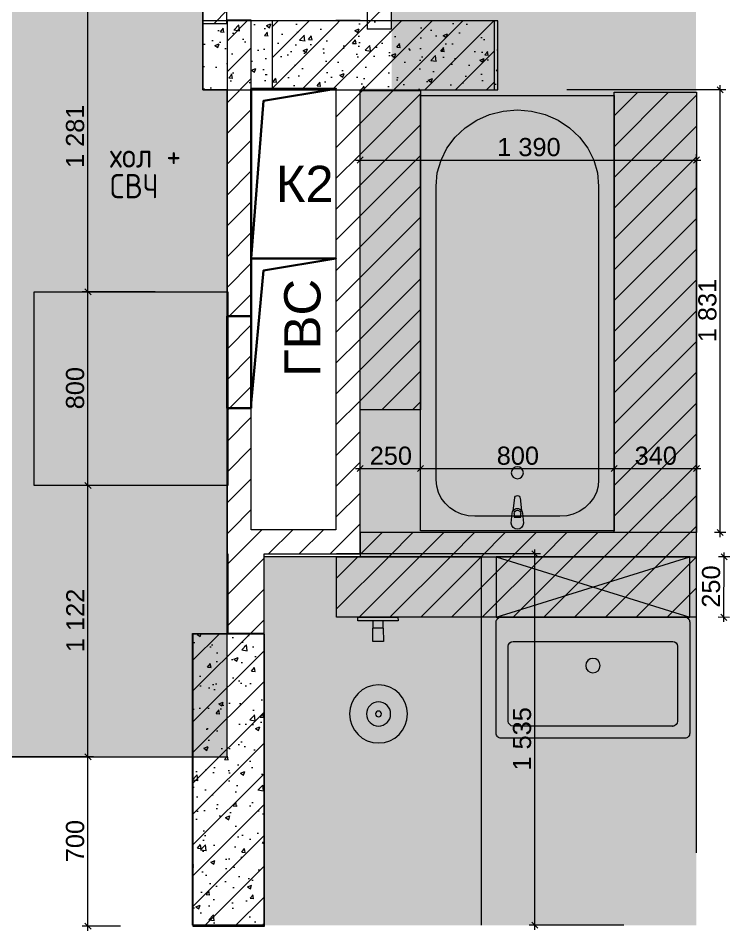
# Model space of a CAD drawing. Header units: millimetres. Extents: x 2336463 to 2579121, y 595385 to 778077.
# Drawn here: x 2438624 to 2441565, y 623808 to 627580 of the extents above; entities that cross this region are included whole.
import ezdxf

# ---------------------------------------------------------------- set-up
doc = ezdxf.new("R2010")
doc.units = ezdxf.units.MM
doc.header["$MEASUREMENT"] = 0
for name, color, linetype in [('+возводимые стены', 7, 'Continuous'), ('1 Планировка размеры', 7, 'Continuous'), ('сит план', 7, 'Continuous')]:
    doc.layers.add(name, color=color, linetype=linetype)
for name, color, linetype, lineweight in [('+возводимые стены_Ном._пера__1', 7, 'Continuous', 13), ('+возводимые стены_Ном._пера__101', 252, 'Continuous', 5), ('1 Планировка_Ном._пера__1', 7, 'Continuous', 13), ('Интерьер - Мебель_Ном._пера__1', 7, 'Continuous', 13), ('Конструктив - Стены Несущие_Ном._пера__21', 7, 'Continuous', 30), ('сит план_Ном._пера__1', 7, 'Continuous', 13), ('сит план_Ном._пера__21', 7, 'Continuous', 30)]:
    doc.layers.add(name, color=color, linetype=linetype, lineweight=lineweight)
for name, color, linetype, lineweight, true_color in [('+возводимые стены_Ном._пера__119', 7, 'Continuous', 0, 0xdecbcb), ('+возводимые стены_Ном._пера__169', 7, 'Continuous', 5, 0x68b353), ('+возводимые стены_Ном._пера__242', 7, 'Continuous', 13, 0x1b55b5), ('+размер планировка_Ном._пера__9', 7, 'Continuous', 15, 0x3dad99), ('1 Планировка размеры_Ном._пера__242', 7, 'Continuous', 13, 0x1b55b5), ('сит план_Ном._пера__87', 7, 'Continuous', 20, 0x6a6a6a)]:
    doc.layers.add(name, color=color, linetype=linetype, lineweight=lineweight, true_color=true_color)
doc.styles.add('СГЕНЕРИР_СТИЛЬ_1', font='arial.ttf')
doc.styles.add('СГЕНЕРИР_СТИЛЬ_4', font='isocp.shx')
doc.dimstyles.new('СГЕНЕРИР_СТИЛЬ__1', dxfattribs={"dimtxt": 75, "dimasz": 23.75, "dimexe": 0.18, "dimexo": 300, "dimgap": 0, "dimtad": 1, "dimtih": 1, "dimtoh": 1, "dimdec": 0, "dimzin": 0, "dimdsep": 46, "dimtxsty": 'СГЕНЕРИР_СТИЛЬ_1', "dimblk": 'ARROWHEAD_6', "dimblk1": 'ARROWHEAD_6', "dimblk2": 'ARROWHEAD_6', "dimcen": 0.09, "dimclrd": 256, "dimclre": 256, "dimclrt": 256, "dimazin": 0, "dimtfac": 1, "dimtdec": 4, "dimtmove": 0, "dimatfit": 3, "dimfxl": 0, "dimtolj": 1, "dimtzin": 0, "dimarcsym": 0})
doc.dimstyles.new('СГЕНЕРИР_СТИЛЬ__2', dxfattribs={"dimtxt": 75, "dimasz": 23.75, "dimexe": 0.18, "dimexo": 300, "dimgap": 0, "dimtad": 1, "dimdec": 0, "dimzin": 0, "dimdsep": 46, "dimtxsty": 'СГЕНЕРИР_СТИЛЬ_1', "dimblk": 'ARROWHEAD_6', "dimblk1": 'ARROWHEAD_6', "dimblk2": 'ARROWHEAD_6', "dimcen": 0.09, "dimclrd": 256, "dimclre": 256, "dimclrt": 256, "dimazin": 0, "dimtfac": 1, "dimtdec": 4, "dimtmove": 0, "dimatfit": 3, "dimfxl": 0, "dimtolj": 1, "dimtzin": 0, "dimarcsym": 0})
pattern_1 = [(45, (2086872.015, 585813.69), (-63.639609, 63.639609), [])]
pattern_2 = [(50, (2086872.01, 585813.69), (-182.18467, 15.939086), [19.05, -209.55]), (355, (2086872.01, 585813.69), (-35.24342, 191.05685), [15.24, -167.64058]), (100.451445, (2086887.2, 585812.36), (146.94125, 175.11775), [16.19001, -178.09024]), (46.1842, (2086872.01, 585864.49), (-271.07904, 42.04233), [28.575, -314.325]), (96.63556, (2086894.6, 585860.98), (237.40413, 247.42612), [24.28502, -267.1356]), (351.18415, (2086872.01, 585864.49), (237.40413, 247.42612), [22.85997, -251.45973]), (21, (2086897.41, 585851.79), (-151.61439, 102.2652), [19.05, -209.55]), (326, (2086897.41, 585851.79), (61.80203, 184.18797), [15.24, -167.64]), (71.451445, (2086910.05, 585843.26), (213.41642, 81.92277), [16.19001, -178.08994]), (37.5, (2086872.015, 585813.686), (3.088603, 84.555039), [0, -165.608, 0, -170.18, 0, -168.275]), (7.5, (2086872.015, 585813.69), (66.819663, 100.180575), [0, -97.028, 0, -161.798, 0, -64.135]), (327.5, (2086815.37, 585813.686), (-135.590595, 5.728744), [0, -63.5, 0, -198.12, 0, -262.89]), (317.5, (2086789.97, 585813.69), (148.12918, 25.42649), [0, -82.55, 0, -131.572, 0, -186.69])]

# ---------------------------------------------------------------- blocks, each defined once
blk = doc.blocks.new('Стена_441', base_point=(2439386.9, 628430.1))
at = {"layer": 'сит план_Ном._пера__87', "linetype": 'Continuous', "lineweight": 20, "true_color": 0x6a6a6a}
h = blk.add_hatch(dxfattribs=at)
h.set_pattern_fill('Блоки_Бетонные_Эффективные', color=251, style=0, pattern_type=2)
h.set_pattern_definition(pattern_1)
h.paths.add_polyline_path([(2439386.9, 628430.1), (2439386.3, 627558.8), (2439486.3, 627558.7), (2439486.9, 628430.1)])
at = {"layer": 'сит план_Ном._пера__1', "color": 7, "linetype": 'Continuous', "lineweight": 13, "flags": 128}
for points in [[(2439386.9, 628430.1), (2439386.3, 627558.8)], [(2439486.9, 628430.1), (2439386.9, 628430.1)], [(2439486.9, 628429.6), (2439486.9, 628430.1)], [(2439486.3, 627558.7), (2439486.9, 628329.6)], [(2439386.3, 627558.8), (2439486.3, 627558.7)]]:
    blk.add_lwpolyline(points, dxfattribs=at)
blk = doc.blocks.new('Стена_443', base_point=(2440166.8, 628429.6))
at = {"layer": 'сит план_Ном._пера__87', "linetype": 'Continuous', "lineweight": 20, "true_color": 0x6a6a6a}
h = blk.add_hatch(dxfattribs=at)
h.set_pattern_fill('Блоки_Бетонные_Эффективные', color=251, style=0, pattern_type=2)
h.set_pattern_definition(pattern_1)
h.paths.add_polyline_path([(2440066.8, 628329.6), (2440066.6, 627534.5), (2440166.6, 627534.5), (2440166.8, 628329.6)])
at = {"layer": 'сит план_Ном._пера__1', "color": 7, "linetype": 'Continuous', "lineweight": 13, "flags": 128}
for points in [[(2440066.8, 628329.6), (2440066.6, 627534.5)], [(2440166.6, 627534.5), (2440166.8, 628329.6)], [(2440166.6, 627534.5), (2440066.6, 627534.5)]]:
    blk.add_lwpolyline(points, dxfattribs=at)
blk = doc.blocks.new('Стена_444', base_point=(2439672.8, 627569.6))
at = {"layer": 'сит план_Ном._пера__87', "linetype": 'Continuous', "lineweight": 20, "true_color": 0x6a6a6a}
h = blk.add_hatch(dxfattribs=at)
h.set_pattern_fill('Блоки_Бетонные_Эффективные', color=251, style=0, pattern_type=2)
h.set_pattern_definition(pattern_1)
h.paths.add_polyline_path([(2439936.8, 627284.5), (2439936.8, 627569.5), (2439672.8, 627569.6), (2439672.7, 627284.6)])
h = blk.add_hatch(dxfattribs=at)
h.set_pattern_fill('Блоки_Бетонные_Эффективные', color=251, style=0, pattern_type=2)
h.set_pattern_definition(pattern_1)
h.paths.add_polyline_path([(2440591.7, 627284.4), (2440591.8, 627569.4), (2440036.8, 627569.5), (2440036.8, 627284.5)])
at = {"layer": 'сит план_Ном._пера__1', "color": 7, "linetype": 'Continuous', "lineweight": 13, "flags": 128}
for points in [[(2439672.8, 627569.6), (2439672.7, 627284.6)], [(2439936.8, 627569.5), (2439672.8, 627569.6)], [(2440066.6, 627569.5), (2440036.8, 627569.5)], [(2440591.8, 627569.4), (2440166.6, 627569.5)], [(2440591.7, 627284.4), (2440591.8, 627569.4)], [(2439672.7, 627284.6), (2439936.8, 627284.5)], [(2440036.8, 627284.5), (2440591.7, 627284.4)]]:
    blk.add_lwpolyline(points, dxfattribs=at)
blk = doc.blocks.new('Стена_445', base_point=(2439486.8, 627571.6))
at = {"layer": 'сит план_Ном._пера__87', "linetype": 'Continuous', "lineweight": 20, "true_color": 0x6a6a6a}
h = blk.add_hatch(dxfattribs=at)
h.set_pattern_fill('Блоки_Бетонные_Эффективные', color=251, style=0, pattern_type=2)
h.set_pattern_definition(pattern_1)
h.paths.add_polyline_path([(2439586.8, 625465.6), (2439586.8, 627571.6), (2439486.8, 627571.6), (2439486.8, 625465.6)])
h = blk.add_hatch(dxfattribs=at)
h.set_pattern_fill('Блоки_Бетонные_Эффективные', color=251, style=0, pattern_type=2)
h.set_pattern_definition(pattern_1)
h.paths.add_polyline_path([(2439586.8, 625465.6), (2439486.8, 625365.6), (2439586.8, 625365.6)])
h = blk.add_hatch(dxfattribs=at)
h.set_pattern_fill('Блоки_Бетонные_Эффективные', color=251, style=0, pattern_type=2)
h.set_pattern_definition(pattern_1)
h.paths.add_polyline_path([(2439586.8, 625465.6), (2439486.8, 625465.6), (2439486.8, 625365.6)])
at = {"layer": 'сит план_Ном._пера__1', "color": 7, "linetype": 'Continuous', "lineweight": 13, "flags": 128}
for points in [[(2439486.8, 627571.6), (2439486.8, 625365.6)], [(2439586.8, 627571.6), (2439486.8, 627571.6)], [(2439586.8, 625465.6), (2439586.8, 627571.6)]]:
    blk.add_lwpolyline(points, dxfattribs=at)
blk = doc.blocks.new('Стена_446', base_point=(2439486.8, 625365.6))
at = {"layer": 'сит план_Ном._пера__87', "linetype": 'Continuous', "lineweight": 20, "true_color": 0x6a6a6a}
h = blk.add_hatch(dxfattribs=at)
h.set_pattern_fill('Блоки_Бетонные_Эффективные', color=251, style=0, pattern_type=2)
h.set_pattern_definition(pattern_1)
h.paths.add_polyline_path([(2439586.8, 625365.6), (2439936.8, 625365.6), (2439936.8, 625465.6), (2439586.8, 625465.6)])
h = blk.add_hatch(dxfattribs=at)
h.set_pattern_fill('Блоки_Бетонные_Эффективные', color=251, style=0, pattern_type=2)
h.set_pattern_definition(pattern_1)
h.paths.add_polyline_path([(2440036.8, 625465.6), (2439936.8, 625465.6), (2440036.8, 625365.6)])
h = blk.add_hatch(dxfattribs=at)
h.set_pattern_fill('Блоки_Бетонные_Эффективные', color=251, style=0, pattern_type=2)
h.set_pattern_definition(pattern_1)
h.paths.add_polyline_path([(2440036.8, 625365.6), (2439936.8, 625465.6), (2439936.8, 625365.6)])
at = {"layer": 'сит план_Ном._пера__1', "color": 7, "linetype": 'Continuous', "lineweight": 13, "flags": 128}
for points in [[(2439936.8, 625465.6), (2439586.8, 625465.6)], [(2440036.8, 625365.6), (2440036.8, 625465.6)], [(2439486.8, 625365.6), (2439489.8, 625365.6)], [(2439639.8, 625365.6), (2440036.8, 625365.6)]]:
    blk.add_lwpolyline(points, dxfattribs=at)
blk = doc.blocks.new('Стена_447', base_point=(2440036.8, 625365.6))
at = {"layer": 'сит план_Ном._пера__87', "linetype": 'Continuous', "lineweight": 20, "true_color": 0x6a6a6a}
h = blk.add_hatch(dxfattribs=at)
h.set_pattern_fill('Блоки_Бетонные_Эффективные', color=251, style=0, pattern_type=2)
h.set_pattern_definition(pattern_1)
h.paths.add_polyline_path([(2440036.8, 625465.6), (2440036.8, 627571.6), (2439936.8, 627571.6), (2439936.8, 625465.6)])
at = {"layer": 'сит план_Ном._пера__1', "color": 7, "linetype": 'Continuous', "lineweight": 13, "flags": 128}
for points in [[(2439936.8, 627571.6), (2440036.8, 627571.6)], [(2439936.8, 627284.5), (2439936.8, 625465.6)], [(2440036.8, 625465.6), (2440036.8, 627284.5)]]:
    blk.add_lwpolyline(points, dxfattribs=at)
blk = doc.blocks.new('Стена_448', base_point=(2439346, 625034.3))
at = {"layer": 'сит план_Ном._пера__87', "linetype": 'Continuous', "lineweight": 20, "true_color": 0x6a6a6a}
h = blk.add_hatch(dxfattribs=at)
h.set_pattern_fill('Блоки_Бетонные_Эффективные', color=251, style=0, pattern_type=2)
h.set_pattern_definition(pattern_1)
h.paths.add_polyline_path([(2439346, 625034.3), (2439346, 623826.3), (2439641, 623826.3), (2439641, 625034.3)])
at = {"layer": 'сит план_Ном._пера__1', "color": 7, "linetype": 'Continuous', "lineweight": 13, "flags": 128}
for points in [[(2439346, 625034.3), (2439346, 623826.3)], [(2439641, 625034.3), (2439346, 625034.3)], [(2439641, 623826.3), (2439641, 625034.3)], [(2439346, 623826.3), (2439641, 623826.3)]]:
    blk.add_lwpolyline(points, dxfattribs=at)
blk = doc.blocks.new('Стена_449', base_point=(2439639.8, 625038.3))
at = {"layer": '+возводимые стены_Ном._пера__169', "linetype": 'Continuous', "lineweight": 5, "true_color": 0x68b353}
h = blk.add_hatch(dxfattribs=at)
h.set_pattern_fill('Блоки_Бетонные_Эффективные', color=85, style=0, pattern_type=2)
h.set_pattern_definition(pattern_1)
h.paths.add_polyline_path([(2439639.8, 625038.3), (2439639.8, 625365.6), (2439489.8, 625365.6), (2439489.8, 625038.3)])
at = {"layer": '+возводимые стены_Ном._пера__101', "color": 252, "linetype": 'Continuous', "lineweight": 5, "flags": 128}
for points in [[(2439489.8, 625365.6), (2439489.8, 625038.3)], [(2439639.8, 625038.3), (2439639.8, 625365.6)], [(2439489.8, 625038.3), (2439639.8, 625038.3)]]:
    blk.add_lwpolyline(points, dxfattribs=at)
blk = doc.blocks.new('Стена_450', base_point=(2440036.8, 625353.6))
at = {"layer": '+возводимые стены_Ном._пера__169', "linetype": 'Continuous', "lineweight": 5, "true_color": 0x68b353}
h = blk.add_hatch(dxfattribs=at)
h.set_pattern_fill('Блоки_Бетонные_Эффективные', color=85, style=0, pattern_type=2)
h.set_pattern_definition(pattern_1)
h.paths.add_polyline_path([(2440036.8, 625353.6), (2441427, 625353.6), (2441427, 625453.6), (2440036.8, 625453.6)])
at = {"layer": '+возводимые стены_Ном._пера__101', "color": 252, "linetype": 'Continuous', "lineweight": 5, "flags": 128}
for points in [[(2441427, 625453.6), (2440036.8, 625453.6)], [(2440036.8, 625453.6), (2440036.8, 625353.6)], [(2441427, 625353.6), (2441427, 625453.6)], [(2440036.8, 625353.6), (2441427, 625353.6)]]:
    blk.add_lwpolyline(points, dxfattribs=at)
blk = doc.blocks.new('Мойка Обычная 25_5')
at = {"layer": 'Интерьер - Мебель_Ном._пера__1', "color": 7, "linetype": 'Continuous', "lineweight": 13}
for p, q in [((50, 380), (50, 70)), ((730, 400), (70, 400)), ((750, 70), (750, 380)), ((70, 50), (730, 50))]:
    blk.add_line(p, q, dxfattribs=at)
at = {"layer": 'Интерьер - Мебель_Ном._пера__1', "color": 7, "linetype": 'Continuous', "lineweight": 13, "flags": 128}
blk.add_lwpolyline([(20, 0), (780, 0, 0.414214), (800, 20), (800, 480, 0.414214), (780, 500), (20, 500, 0.414214), (0, 480), (0, 20, 0.414214)], format="xyb", close=True, dxfattribs=at)
at = {"layer": 'Интерьер - Мебель_Ном._пера__1', "color": 7, "linetype": 'Continuous', "lineweight": 13}
blk.add_circle((400, 300), 30, dxfattribs=at)
for centre, start, end in [((70, 380), 90, 180), ((730, 380), 0, 90), ((70, 70), 180, 270), ((730, 70), 270, 0)]:
    blk.add_arc(centre, 20, start, end, dxfattribs=at)
blk.add_point((70, 50), dxfattribs=at)
blk = doc.blocks.new('Ванна 25_3')
at = {"layer": '1 Планировка_Ном._пера__1', "color": 7, "linetype": 'Continuous', "lineweight": 13}
for p, q in [((56.2, -386.4), (71.1, -386.4)), ((56.2, -413.6), (56.2, -386.4)), ((71.1, -413.6), (56.2, -413.6))]:
    blk.add_line(p, q, dxfattribs=at)
at = {"layer": '1 Планировка_Ном._пера__1', "color": 7, "linetype": 'Continuous', "lineweight": 13, "flags": 128}
for points in [[(0, -800), (1800, -800), (1800, 0), (0, 0)], [(210, -64), (184, -66.4), (158.7, -73.6), (135, -85.4), (113.6, -101.4), (95.1, -121.2), (80.1, -144), (69, -169.3), (62.3, -196.2), (60, -224), (60, -576), (62.3, -603.8), (69, -630.7), (80.1, -656), (95.1, -678.8), (113.6, -698.6), (135, -714.6), (158.7, -726.4), (184, -733.6), (210, -736), (1425, -736), (1479.7, -730.9), (1532.7, -715.7), (1582.5, -691), (1627.5, -657.4), (1666.3, -616), (1697.8, -568), (1721, -514.9), (1735.2, -458.3), (1740, -400), (1735.2, -341.7), (1721, -285.1), (1697.8, -232), (1666.3, -184), (1627.5, -142.6), (1582.5, -109), (1532.7, -84.3), (1479.7, -69.1), (1425, -64)]]:
    blk.add_lwpolyline(points, close=True, dxfattribs=at)
blk.add_lwpolyline([(31.3, -425), (73.3, -421, 0.12102), (82.8, -417.7), (135.7, -411.1, 0.882566), (135.7, -388.9), (82.8, -382.3, 0.12102), (73.3, -379), (31.3, -375, 1)], format="xyb", close=True, dxfattribs=at)
at = {"layer": '1 Планировка_Ном._пера__1', "color": 7, "linetype": 'Continuous', "lineweight": 13}
blk.add_circle((240, -400), 25, dxfattribs=at)
for centre, radius, start, end in [((71.1, -400), 13.6, 270, 90), ((71.4, -400), 21.1, 302.771, 57.229)]:
    blk.add_arc(centre, radius, start, end, dxfattribs=at)
blk = doc.blocks.new('Стол Дизайнерский 01 25_3')
at = {"layer": '1 Планировка_Ном._пера__1', "color": 7, "linetype": 'Continuous', "lineweight": 13, "flags": 128}
blk.add_lwpolyline([(800, 0), (800, 800), (0, 800), (0, 0)], close=True, dxfattribs=at)
blk = doc.blocks.new('*D3165', base_point=(2086872, 585813.7))
at = {"layer": '1 Планировка размеры_Ном._пера__242', "color": 152, "linetype": 'Continuous', "lineweight": 13, "true_color": 0x1b55b5}
for p, q in [((2440049.3, 627006.5), (2440024.3, 626981.5)), ((2440036.8, 625665.6), (2440036.8, 627017.5)), ((2441414.3, 626981.5), (2441439.3, 627006.5)), ((2441426.8, 624130.3), (2441426.8, 627017.5)), ((2440018.1, 626994), (2440036.8, 626994)), ((2440036.8, 626994), (2441426.8, 626994)), ((2441426.8, 626994), (2441445.5, 626994))]:
    blk.add_line(p, q, dxfattribs=at)
at = {"layer": '1 Планировка размеры_Ном._пера__242', "color": 152, "lineweight": 13, "true_color": 0x1b55b5, "insert": (2440603.6, 627009), "char_height": 75, "attachment_point": 7, "style": 'СГЕНЕРИР_СТИЛЬ_1'}
blk.add_mtext('\\A1;{\\pql;\\fArial|b0|i0|c204|p38;1\xa0390}', dxfattribs=at)
blk = doc.blocks.new('ARROWHEAD_6')
at = {"color": 0, "linetype": 'Continuous', "lineweight": 0}
for p, q in [((0, 0), (-1, 0)), ((-0.5, -0.5), (0.5, 0.5))]:
    blk.add_line(p, q, dxfattribs=at)
blk = doc.blocks.new('*D3166', base_point=(2086872, 585813.7))
at = {"layer": '1 Планировка размеры_Ном._пера__242', "color": 152, "linetype": 'Continuous', "lineweight": 13, "true_color": 0x1b55b5}
for p, q in [((2440771.9, 625353.1), (2440746.9, 625378.1)), ((2440759.4, 625365.6), (2440759.4, 625384.3)), ((2440782.9, 625365.6), (2439939.8, 625365.6)), ((2440759.4, 623830.3), (2440759.4, 625365.6)), ((2441126.8, 623830.3), (2440736, 623830.3)), ((2440746.9, 623842.8), (2440771.9, 623817.8)), ((2440759.4, 623811.6), (2440759.4, 623830.3))]:
    blk.add_line(p, q, dxfattribs=at)
at = {"layer": '1 Планировка размеры_Ном._пера__242', "color": 152, "lineweight": 13, "true_color": 0x1b55b5, "insert": (2440744.4, 624469.7), "char_height": 75, "attachment_point": 7, "rotation": 90, "style": 'СГЕНЕРИР_СТИЛЬ_1'}
blk.add_mtext('\\A1;{\\pql;\\fArial|b0|i0|c204|p38;1\xa0535}', dxfattribs=at)
blk = doc.blocks.new('*D3167', base_point=(2086872, 585813.7))
at = {"layer": '1 Планировка размеры_Ном._пера__242', "color": 152, "linetype": 'Continuous', "lineweight": 13, "true_color": 0x1b55b5}
for p, q in [((2441525.7, 627284.4), (2441525.7, 627303.1)), ((2441549.2, 627284.4), (2440891.7, 627284.4)), ((2441538.2, 627271.9), (2441513.2, 627296.9)), ((2441525.7, 625453.6), (2441525.7, 627284.4)), ((2441549.2, 625453.6), (2441502.3, 625453.6)), ((2441513.2, 625466.1), (2441538.2, 625441.1)), ((2441525.7, 625434.8), (2441525.7, 625453.6))]:
    blk.add_line(p, q, dxfattribs=at)
at = {"layer": '1 Планировка размеры_Ном._пера__242', "color": 152, "lineweight": 13, "true_color": 0x1b55b5, "insert": (2441510.7, 626240.8), "char_height": 75, "attachment_point": 7, "rotation": 90, "style": 'СГЕНЕРИР_СТИЛЬ_1'}
blk.add_mtext('\\A1;{\\pql;\\fArial|b0|i0|c204|p38;1\xa0831}', dxfattribs=at)
blk = doc.blocks.new('*D3168', base_point=(2086872, 585813.7))
at = {"layer": '1 Планировка размеры_Ном._пера__242', "color": 152, "linetype": 'Continuous', "lineweight": 13, "true_color": 0x1b55b5}
for p, q in [((2437646.8, 626852.3), (2437646.8, 627980.8)), ((2439386.8, 627584.6), (2439386.8, 627980.8)), ((2437628.1, 627957.4), (2437646.8, 627957.4)), ((2437659.3, 627969.9), (2437634.3, 627944.9)), ((2437646.8, 627957.4), (2439386.8, 627957.4)), ((2439374.3, 627944.9), (2439399.3, 627969.9)), ((2439386.8, 627957.4), (2439405.5, 627957.4))]:
    blk.add_line(p, q, dxfattribs=at)
at = {"layer": '1 Планировка размеры_Ном._пера__242', "color": 152, "lineweight": 13, "true_color": 0x1b55b5, "insert": (2438388.6, 627972.4), "char_height": 75, "attachment_point": 7, "style": 'СГЕНЕРИР_СТИЛЬ_1'}
blk.add_mtext('\\A1;{\\pql;\\fArial|b0|i0|c204|p38;1\xa0740}', dxfattribs=at)
blk = doc.blocks.new('*D3169', base_point=(2086872, 585813.7))
at = {"layer": '1 Планировка размеры_Ном._пера__242', "color": 152, "linetype": 'Continuous', "lineweight": 13, "true_color": 0x1b55b5}
for p, q in [((2441564.8, 625353.1), (2441517.9, 625353.2)), ((2441553.8, 625340.6), (2441528.9, 625365.7)), ((2441540.4, 625103.4), (2441541.3, 625353.2)), ((2441541.3, 625353.2), (2441541.4, 625371.9)), ((2441527.9, 625116), (2441552.8, 625090.9)), ((2441563.8, 625103.3), (2441516.9, 625103.5)), ((2441540.3, 625084.7), (2441540.4, 625103.4))]:
    blk.add_line(p, q, dxfattribs=at)
at = {"layer": '1 Планировка размеры_Ном._пера__242', "color": 152, "lineweight": 13, "true_color": 0x1b55b5, "insert": (2441525.5, 625143), "char_height": 75, "attachment_point": 7, "rotation": 89.7796, "style": 'СГЕНЕРИР_СТИЛЬ_1'}
blk.add_mtext('\\A1;{\\pql;\\fArial|b0|i0|c204|p38;250}', dxfattribs=at)
blk = doc.blocks.new('*D3170', base_point=(2086872, 585813.7))
at = {"layer": '1 Планировка размеры_Ном._пера__242', "color": 152, "linetype": 'Continuous', "lineweight": 13, "true_color": 0x1b55b5}
for p, q in [((2440018.1, 625718.1), (2440036.8, 625718.1)), ((2440049.3, 625730.6), (2440024.3, 625705.6)), ((2440036.8, 625694.6), (2440036.8, 625741.5)), ((2440036.8, 625718.1), (2440286.9, 625718.1)), ((2440299.4, 625730.6), (2440274.4, 625705.6)), ((2440286.9, 625694.6), (2440286.9, 625741.5))]:
    blk.add_line(p, q, dxfattribs=at)
at = {"layer": '1 Планировка размеры_Ном._пера__242', "color": 152, "lineweight": 13, "true_color": 0x1b55b5, "insert": (2440076.5, 625733.1), "char_height": 75, "attachment_point": 7, "style": 'СГЕНЕРИР_СТИЛЬ_1'}
blk.add_mtext('\\A1;{\\pql;\\fArial|b0|i0|c204|p38;250}', dxfattribs=at)
blk = doc.blocks.new('*D3171', base_point=(2086872, 585813.7))
at = {"layer": '1 Планировка размеры_Ном._пера__242', "color": 152, "linetype": 'Continuous', "lineweight": 13, "true_color": 0x1b55b5}
for p, q in [((2440299.4, 625730.6), (2440274.4, 625705.6)), ((2440286.9, 625694.6), (2440286.9, 625741.5)), ((2440286.9, 625718.1), (2441086.9, 625718.1)), ((2441099.4, 625730.6), (2441074.4, 625705.6)), ((2441086.9, 625694.6), (2441086.9, 625741.5))]:
    blk.add_line(p, q, dxfattribs=at)
at = {"layer": '1 Планировка размеры_Ном._пера__242', "color": 152, "lineweight": 13, "true_color": 0x1b55b5, "insert": (2440601.5, 625733.1), "char_height": 75, "attachment_point": 7, "style": 'СГЕНЕРИР_СТИЛЬ_1'}
blk.add_mtext('\\A1;{\\pql;\\fArial|b0|i0|c204|p38;800}', dxfattribs=at)
blk = doc.blocks.new('*D3172', base_point=(2086872, 585813.7))
at = {"layer": '1 Планировка размеры_Ном._пера__242', "color": 152, "linetype": 'Continuous', "lineweight": 13, "true_color": 0x1b55b5}
for p, q in [((2441099.4, 625730.6), (2441074.4, 625705.6)), ((2441086.9, 625694.6), (2441086.9, 625741.5)), ((2441086.9, 625718.1), (2441427, 625718.1)), ((2441414.5, 625705.6), (2441439.5, 625730.6)), ((2441427, 625694.6), (2441427, 625741.5)), ((2441427, 625718.1), (2441445.7, 625718.1))]:
    blk.add_line(p, q, dxfattribs=at)
at = {"layer": '1 Планировка размеры_Ном._пера__242', "color": 152, "lineweight": 13, "true_color": 0x1b55b5, "insert": (2441171.5, 625733.1), "char_height": 75, "attachment_point": 7, "style": 'СГЕНЕРИР_СТИЛЬ_1'}
blk.add_mtext('\\A1;{\\pql;\\fArial|b0|i0|c204|p38;340}', dxfattribs=at)
blk = doc.blocks.new('*D3173', base_point=(2086872, 585813.7))
at = {"layer": '1 Планировка размеры_Ном._пера__242', "color": 152, "linetype": 'Continuous', "lineweight": 13, "true_color": 0x1b55b5}
for p, q in [((2438935.3, 624526.3), (2437826.4, 624526.3)), ((2438899.4, 624538.8), (2438924.4, 624513.8)), ((2438911.9, 623826.3), (2438911.9, 624526.3)), ((2438899.4, 623838.8), (2438924.4, 623813.8)), ((2439046, 623826.3), (2438888.4, 623826.3)), ((2438911.9, 623807.6), (2438911.9, 623826.3))]:
    blk.add_line(p, q, dxfattribs=at)
at = {"layer": '1 Планировка размеры_Ном._пера__242', "color": 152, "lineweight": 13, "true_color": 0x1b55b5, "insert": (2438896.9, 624090.9), "char_height": 75, "attachment_point": 7, "rotation": 90, "style": 'СГЕНЕРИР_СТИЛЬ_1'}
blk.add_mtext('\\A1;{\\pql;\\fArial|b0|i0|c204|p38;700}', dxfattribs=at)
blk = doc.blocks.new('*D3174', base_point=(2086872, 585813.7))
at = {"layer": '1 Планировка размеры_Ном._пера__242', "color": 152, "linetype": 'Continuous', "lineweight": 13, "true_color": 0x1b55b5}
for p, q in [((2439189.8, 625648.8), (2438888.4, 625648.8)), ((2438899.4, 625661.3), (2438924.4, 625636.3)), ((2438911.9, 624526.3), (2438911.9, 625648.8)), ((2438935.3, 624526.3), (2437826.4, 624526.3)), ((2438899.4, 624538.8), (2438924.4, 624513.8))]:
    blk.add_line(p, q, dxfattribs=at)
at = {"layer": '1 Планировка размеры_Ном._пера__242', "color": 152, "lineweight": 13, "true_color": 0x1b55b5, "insert": (2438896.9, 624959.3), "char_height": 75, "attachment_point": 7, "rotation": 90, "style": 'СГЕНЕРИР_СТИЛЬ_1'}
blk.add_mtext('\\A1;{\\pql;\\fArial|b0|i0|c204|p38;1\xa0122}', dxfattribs=at)
blk = doc.blocks.new('*D3175', base_point=(2086872, 585813.7))
at = {"layer": '1 Планировка размеры_Ном._пера__242', "color": 152, "linetype": 'Continuous', "lineweight": 13, "true_color": 0x1b55b5}
for p, q in [((2439189.8, 626448.8), (2438888.4, 626448.8)), ((2438899.4, 626461.3), (2438924.4, 626436.3)), ((2438911.9, 625648.8), (2438911.9, 626448.8)), ((2439189.8, 625648.8), (2438888.4, 625648.8)), ((2438899.4, 625661.3), (2438924.4, 625636.3))]:
    blk.add_line(p, q, dxfattribs=at)
at = {"layer": '1 Планировка размеры_Ном._пера__242', "color": 152, "lineweight": 13, "true_color": 0x1b55b5, "insert": (2438896.9, 625963.4), "char_height": 75, "attachment_point": 7, "rotation": 90, "style": 'СГЕНЕРИР_СТИЛЬ_1'}
blk.add_mtext('\\A1;{\\pql;\\fArial|b0|i0|c204|p38;800}', dxfattribs=at)
blk = doc.blocks.new('*D3176', base_point=(2086872, 585813.7))
at = {"layer": '1 Планировка размеры_Ном._пера__242', "color": 152, "linetype": 'Continuous', "lineweight": 13, "true_color": 0x1b55b5}
for p, q in [((2438935.3, 627729.6), (2438888.4, 627729.6)), ((2438899.4, 627742.1), (2438924.4, 627717.1)), ((2438911.9, 626448.8), (2438911.9, 627729.6)), ((2439189.8, 626448.8), (2438888.4, 626448.8)), ((2438899.4, 626461.3), (2438924.4, 626436.3))]:
    blk.add_line(p, q, dxfattribs=at)
at = {"layer": '1 Планировка размеры_Ном._пера__242', "color": 152, "lineweight": 13, "true_color": 0x1b55b5, "insert": (2438896.9, 626960.9), "char_height": 75, "attachment_point": 7, "rotation": 90, "style": 'СГЕНЕРИР_СТИЛЬ_1'}
blk.add_mtext('\\A1;{\\pql;\\fArial|b0|i0|c204|p38;1\xa0281}', dxfattribs=at)
blk = doc.blocks.new('Душевой Гарнитур 25_2')
at = {"layer": '1 Планировка_Ном._пера__1', "color": 7, "linetype": 'Continuous', "lineweight": 13}
for p, q in [((-20, -15), (20, -15)), ((-20, -45), (20, -45))]:
    blk.add_line(p, q, dxfattribs=at)
at = {"layer": '1 Планировка_Ном._пера__1', "color": 7, "linetype": 'Continuous', "lineweight": 13, "flags": 128}
blk.add_lwpolyline([(-83, 0), (-83, -15), (-20, -15), (-20, -45), (-22, -45), (-22, -100), (22, -100), (22, -45), (20, -45), (20, -15), (83, -15), (83, 0)], close=True, dxfattribs=at)
at = {"layer": '1 Планировка_Ном._пера__1', "color": 7, "linetype": 'Continuous', "lineweight": 13}
for radius in [120, 50, 12]:
    blk.add_circle((0, -400), radius, dxfattribs=at)

msp = doc.modelspace()

# ---------------------------------------------------------------- hatches: boundary and pattern name
at = {"layer": '+возводимые стены_Ном._пера__119', "linetype": 'Continuous', "lineweight": 0, "true_color": 0x373232}
msp.add_hatch(color=250, dxfattribs=at).paths.add_polyline_path([(2437526.4, 624526.3), (2437821.4, 624526.3), (2439486.8, 624526.3), (2439486.8, 627284.6), (2439386.9, 627284.6), (2439386.9, 628307.1), (2437646.8, 628307.1), (2437646.8, 626550.6), (2437821.4, 626550.6), (2437821.4, 625342.3), (2437526.4, 625342.3)])
at = {"layer": '+возводимые стены_Ном._пера__242', "linetype": 'Continuous', "lineweight": 13, "true_color": 0x1b55b5}
h = msp.add_hatch(dxfattribs=at)
h.set_pattern_fill('Блоки_Бетонные_Эффективные', color=152, style=0, pattern_type=2)
h.set_pattern_definition(pattern_1)
h.paths.add_polyline_path([(2440036.8, 627281.6), (2440286.8, 627281.6), (2440286.8, 625961.1), (2440036.8, 625961.1)])
h = msp.add_hatch(dxfattribs=at)
h.set_pattern_fill('Блоки_Бетонные_Эффективные', color=152, style=0, pattern_type=2)
h.set_pattern_definition(pattern_1)
h.paths.add_polyline_path([(2441427, 625453.6), (2441087, 625453.6), (2441087, 627274.1), (2441427, 627274.1)])
h = msp.add_hatch(dxfattribs=at)
h.set_pattern_fill('Блоки_Бетонные_Эффективные', color=152, style=0, pattern_type=2)
h.set_pattern_definition(pattern_1)
h.paths.add_polyline_path([(2439939.4, 625353.6), (2441425.8, 625353.6), (2441425.8, 625103.8), (2439939.4, 625103.8)])
at = {"layer": '+размер планировка_Ном._пера__9', "linetype": 'Continuous', "lineweight": 0, "true_color": 0x0f2b26}
msp.add_hatch(color=118, dxfattribs=at).paths.add_polyline_path([(2439637.9, 625353.6), (2439637.9, 623830.3), (2441426.8, 623830.3), (2441426.8, 625031.9), (2441427, 625031.9), (2441427, 627288.6), (2441425, 627288.6), (2441425, 628414.6), (2440166.8, 628414.6), (2440166.8, 627288.6), (2440036.8, 627288.6), (2440036.8, 625353.6)])
at = {"layer": 'сит план_Ном._пера__1', "linetype": 'Continuous', "lineweight": 13}
h = msp.add_hatch(dxfattribs=at)
h.set_pattern_fill('AR_CONC', style=0, pattern_type=2)
h.set_pattern_definition(pattern_2)
h.paths.add_polyline_path([(2440605.8, 627569.4), (2439386.8, 627569.4), (2439386.8, 627284.6), (2440605.8, 627284.6)])
h = msp.add_hatch(dxfattribs=at)
h.set_pattern_fill('AR_CONC', style=0, pattern_type=2)
h.set_pattern_definition(pattern_2)
h.paths.add_polyline_path([(2439344, 625035.9), (2439639, 625035.9), (2439639, 623830.3), (2439344, 623830.3)])

# ---------------------------------------------------------------- linework, layer by layer
at = {"layer": '+возводимые стены_Ном._пера__1', "color": 7, "linetype": 'Continuous', "lineweight": 13, "flags": 128}
for points in [[(2437526.4, 624526.3), (2437821.4, 624526.3), (2439486.8, 624526.3), (2439486.8, 627284.6), (2439386.9, 627284.6), (2439386.9, 628307.1), (2437646.8, 628307.1), (2437646.8, 626550.6), (2437821.4, 626550.6), (2437821.4, 625342.3), (2437526.4, 625342.3)], [(2440036.8, 627281.6), (2440286.8, 627281.6), (2440286.8, 625961.1), (2440036.8, 625961.1)], [(2441427, 625453.6), (2441087, 625453.6), (2441087, 627274.1), (2441427, 627274.1)], [(2439939.4, 625353.6), (2441425.8, 625353.6), (2441425.8, 625103.8), (2439939.4, 625103.8)]]:
    msp.add_lwpolyline(points, close=True, dxfattribs=at)
at = {"layer": '1 Планировка_Ном._пера__1', "color": 7, "linetype": 'Continuous', "lineweight": 13}
for p, q in [((2440539, 625353.6), (2439639, 625353.6)), ((2439639, 625353.6), (2439639, 623830.3)), ((2440539, 623830.3), (2440539, 625353.6)), ((2441399.3, 625353.6), (2440599.3, 625353.6)), ((2440599.3, 625353.6), (2440599.3, 625103.8)), ((2440599.3, 625103.8), (2441399.3, 625353.6)), ((2440599.3, 625353.6), (2441399.3, 625103.8)), ((2441399.3, 625103.8), (2441399.3, 625353.6)), ((2440599.3, 625103.8), (2441399.3, 625103.8))]:
    msp.add_line(p, q, dxfattribs=at)
at = {"layer": 'Конструктив - Стены Несущие_Ном._пера__21', "color": 7, "linetype": 'Continuous', "lineweight": 30}
for p, q in [((2439486.8, 626348.6), (2439586.8, 626348.6)), ((2439486.8, 625968.6), (2439486.8, 626348.6)), ((2439586.8, 626348.6), (2439586.8, 625968.6)), ((2439586.8, 625968.6), (2439486.8, 625968.6))]:
    msp.add_line(p, q, dxfattribs=at)
at = {"layer": 'сит план_Ном._пера__1', "color": 7, "linetype": 'Continuous', "lineweight": 13, "flags": 128}
for points in [[(2440605.8, 627569.4), (2439386.8, 627569.4), (2439386.8, 627284.6), (2440605.8, 627284.6)], [(2439344, 625035.9), (2439639, 625035.9), (2439639, 623830.3), (2439344, 623830.3)]]:
    msp.add_lwpolyline(points, close=True, dxfattribs=at)
at = {"layer": 'сит план_Ном._пера__21', "color": 7, "linetype": 'Continuous', "lineweight": 30, "flags": 128}
for points in [[(2439586.8, 626588.6), (2439636.8, 627238.6), (2439936.8, 627288.6), (2439586.8, 627288.6)], [(2439586.8, 625988.6), (2439636.8, 626537.2), (2439936.8, 626587.2), (2439586.8, 626587.2)]]:
    msp.add_lwpolyline(points, close=True, dxfattribs=at)

# ---------------------------------------------------------------- block references
at = {"layer": '+возводимые стены', "color": 252, "lineweight": 5}
for name, p in [('Стена_450', (2440036.8, 625353.6)), ('Стена_449', (2439639.8, 625038.3))]:
    msp.add_blockref(name, p, dxfattribs=at)
at = {"layer": '1 Планировка_Ном._пера__1', "color": 7, "linetype": 'Continuous', "lineweight": 13, "zscale": 1000}
for name, p, xscale, rotation in [('Ванна 25_3', (2441086.9, 625461.1), -1, 270), ('Стол Дизайнерский 01 25_3', (2438689.8, 626448.8), -1, 180), ('Душевой Гарнитур 25_2', (2440110.4, 625103.8), -0.9999999999999999, 0.3796215106297891)]:
    msp.add_blockref(name, p, dxfattribs=dict(at, xscale=xscale, rotation=rotation))
at = {"layer": 'Интерьер - Мебель_Ном._пера__1', "color": 7, "linetype": 'Continuous', "lineweight": 13, "xscale": -1, "zscale": 1000}
msp.add_blockref('Мойка Обычная 25_5', (2441399.3, 624603.8), dxfattribs=at)
at = {"layer": 'сит план', "color": 7, "lineweight": 13}
for name, p in [('Стена_441', (2439386.9, 628430.1)), ('Стена_443', (2440166.8, 628429.6)), ('Стена_445', (2439486.8, 627571.6)), ('Стена_444', (2439672.8, 627569.6)), ('Стена_447', (2440036.8, 625365.6)), ('Стена_446', (2439486.8, 625365.6)), ('Стена_448', (2439346, 625034.3))]:
    msp.add_blockref(name, p, dxfattribs=at)

# ---------------------------------------------------------------- texts
at = {"layer": '+возводимые стены_Ном._пера__1', "color": 7, "linetype": 'Continuous', "lineweight": 13, "insert": (2439002.5, 627062.4), "char_height": 100, "attachment_point": 1, "line_spacing_factor": 0.758716, "style": 'СГЕНЕРИР_СТИЛЬ_4'}
msp.add_mtext('\\A1;{\\pql;\\Fisocp.shx;хол\\Fisocp.shx; +\\P\\pql;\\Fisocp.shx;СВЧ}', dxfattribs=at)
at = {"layer": 'сит план_Ном._пера__1', "color": 7, "linetype": 'Continuous', "lineweight": 13, "insert": (2439688.5, 626970.1), "char_height": 150, "attachment_point": 1, "style": 'СГЕНЕРИР_СТИЛЬ_1'}
msp.add_mtext('\\A1;{\\pql;\\fArial|b0|i0|c204|p38;К\\fArial|b0|i0|c204|p38;2}', dxfattribs=at)
at = {"layer": 'сит план_Ном._пера__1', "color": 7, "linetype": 'Continuous', "lineweight": 13, "insert": (2439723, 626097.8), "char_height": 150, "attachment_point": 1, "rotation": 90, "style": 'СГЕНЕРИР_СТИЛЬ_1'}
msp.add_mtext('\\A1;{\\pql;\\fArial|b0|i0|c204|p38;ГВС}', dxfattribs=at)

# ---------------------------------------------------------------- dimensions: what is measured, and where the dimension line sits
at = {"layer": '1 Планировка размеры', "color": 152, "linetype": 'Continuous', "lineweight": 13, "true_color": 0x1b55b5}
for base, p1, p2, picture, middle in [((2439386.8, 627957.4), (2437646.8, 626552.3), (2439386.8, 627284.6), '*D3168', (2438517.4, 628009.9)), ((2441426.8, 626994), (2440036.8, 625365.6), (2441426.8, 623830.3), '*D3165', (2440732.4, 627046.5)), ((2440286.9, 625718.1), (2440036.8, 625453.6), (2440286.9, 625461.1), '*D3170', (2440162.2, 625770.6)), ((2441086.9, 625718.1), (2440286.9, 625461.1), (2441086.9, 625461.1), '*D3171', (2440687.3, 625770.6)), ((2441427, 625718.1), (2441086.9, 625461.1), (2441427, 625453.6), '*D3172', (2441257.3, 625770.6))]:
    dim = msp.add_linear_dim(base=base, p1=p1, p2=p2, dimstyle='СГЕНЕРИР_СТИЛЬ__1', dxfattribs=at)
    dim.commit()
    dim.dimension.update_dxf_attribs({"geometry": picture, "text_midpoint": middle, "dimtype": 160})
for base, p1, p2, angle, picture, middle, turn in [((2438911.9, 627729.6), (2439489.8, 626448.8), (2438848.6, 627729.6), 90, '*D3176', (2438859.4, 627089.8), 90), ((2441525.7, 627284.4), (2441427, 625453.6), (2440591.7, 627284.4), 90, '*D3167', (2441473.2, 626369.6), 90), ((2438911.9, 626448.8), (2439489.8, 625648.8), (2439489.8, 626448.8), 90, '*D3175', (2438859.4, 626049.2), 90), ((2438911.8552, 625648.7586), (2437526.395, 624526.3093), (2439489.8109, 625648.7586), 90, '*D3174', (2438859.3552, 625088.1291), 90), ((2440759.4, 625365.6), (2441426.8, 623830.3), (2439639.8, 625365.6), 90, '*D3166', (2440706.9, 624598.5), 90), ((2441541.3, 625353.2), (2441425.8, 625103.8), (2441427, 625353.6), 89.7796, '*D3169', (2441488.4, 625228.9), 89.7796), ((2438911.9, 624526.3), (2439346, 623826.3), (2437526.4, 624526.3), 90, '*D3173', (2438859.4, 624176.7), 90)]:
    dim = msp.add_linear_dim(base=base, p1=p1, p2=p2, angle=angle, dimstyle='СГЕНЕРИР_СТИЛЬ__2', dxfattribs=at)
    dim.commit()
    dim.dimension.update_dxf_attribs({"geometry": picture, "text_midpoint": middle, "dimtype": 160, "text_rotation": turn})

doc.saveas('drawing.dxf')
